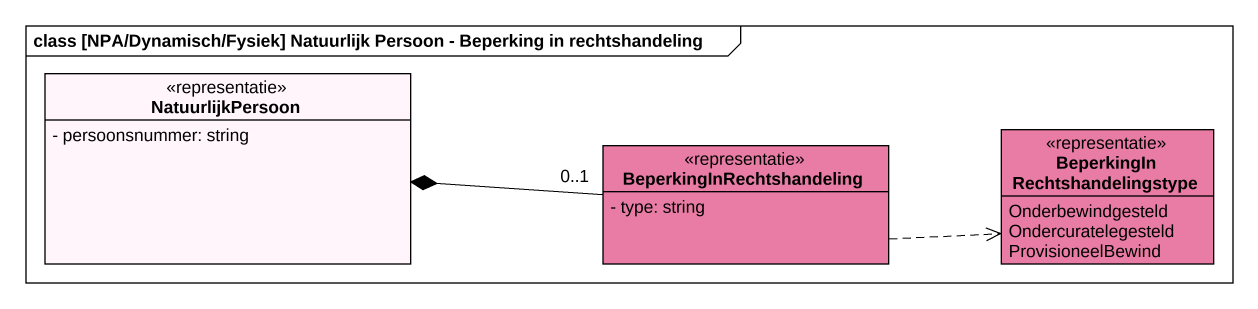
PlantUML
@startuml
mainframe class [NPA/Dynamisch/Fysiek] Natuurlijk Persoon - Beperking in rechtshandeling
hide circle
hide empty members
skinparam classAttributeIconSize 0
class NatuurlijkPersoon <<representatie>> #FFF5FA {
  - persoonsnummer: string
}
enum "BeperkingInRechtshandelingstype" as BeperkingInRechtshandelingst <<representatie>> #E87CA4 {
  Onderbewindgesteld
  Ondercuratelegesteld
  ProvisioneelBewind
}
class BeperkingInRechtshandeling <<representatie>> #E87CA4 {
  - type: string
}
BeperkingInRechtshandeling "0..1" -left-* NatuurlijkPersoon
BeperkingInRechtshandeling .right.> BeperkingInRechtshandelingst
@enduml
